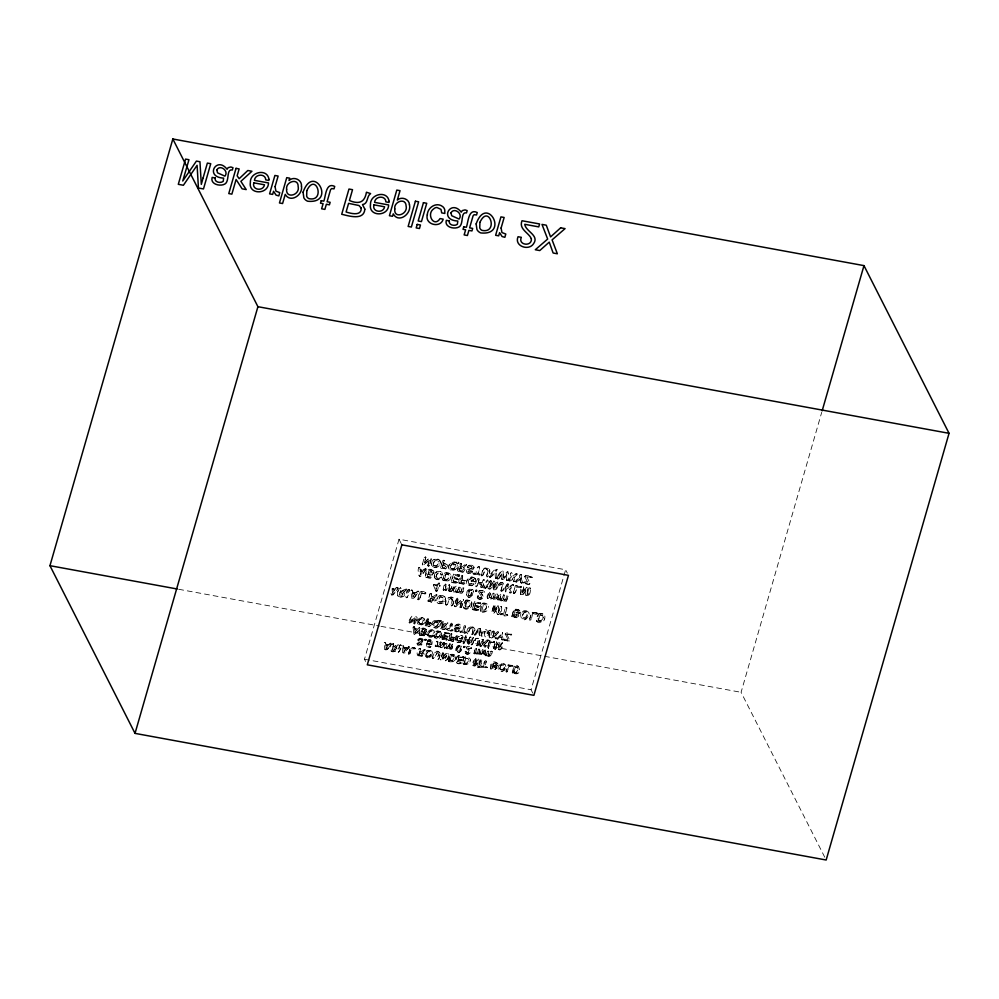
<?xml version="1.0" encoding="UTF-8"?>
<svg xmlns="http://www.w3.org/2000/svg" width="999" height="999" viewBox="0 0 999 999"><rect width="100%" height="100%" fill="white"/><g stroke="black" fill="none" stroke-linecap="round" stroke-linejoin="round"><path stroke-width="0.75" stroke-dasharray="5 3.75" d="M460.277 647.839C460.664 643.993 455.219 648.688 457.704 651.623C461.413 649.425 462.362 645.554 457.592 651.398M471.266 590.122L471.653 590.671C463.161 589.572 472.165 603.671 471.54 590.446M490.521 630.369L489.223 630.656L486.388 635.327C490.696 623.513 477.21 633.329 482.542 636.288C488.074 623.838 483.404 638.636 481.406 635.664C481.755 633.354 485.177 629.245 485.889 629.32M503.184 577.522L503.171 571.603L503.296 577.747C513.074 566.858 504.782 572.165 503.296 577.747M479.657 640.534C479.82 638.461 479.595 647.976 476.923 645.479M501.036 590.946C507.579 591.308 503.321 576.473 498.489 585.027C503.271 585.489 501.985 582.067 498.901 585.726M430.369 640.896L427.697 641.795L430.369 640.896L430.594 643.481L429.32 643.93L427.197 642.769L426.61 646.228L430.032 647.514L430.794 646.415L427.884 645.729L430.906 646.64M455.507 629.994L456.031 628.883L459.852 628.171L460.626 625.799L459.965 628.396L455.507 629.657M472.465 571.678L469.193 572.489L467.882 571.053L472.977 569.605L473.976 567.569L473.089 569.83L468.718 570.641L467.994 571.653M485.027 631.43C482.205 646.728 496.241 624.375 485.327 636.887M501.823 578.196L501.848 579.008L501.748 573.339C493.344 588.111 500.174 570.429 502.397 570.804C495.791 573.501 496.79 586.213 501.748 573.339M420.904 634.178L423.976 633.816L423.626 632.866L421.428 632.355C418.656 635.039 425.337 635.726 423.851 633.066L421.428 632.355M430.869 576.048C425.537 576.398 426.81 578.021 430.869 576.048L430.756 575.287M473.264 665.634L475.074 665.659L477.634 661.413L477.734 666.345L479.707 666.882L481.805 660.364M497.727 581.88C492.22 597.19 494.33 579.595 498.039 582.33C499.975 587.462 491.57 596.241 493.381 583.878C491.258 592.607 483.978 588.623 489.96 581.568C483.916 589.735 492.007 592.32 493.381 583.878M493.494 584.103L493.331 588.511M495.279 667.844L494.817 666.67L492.632 666.171C491.108 670.292 498.838 667.307 492.107 667.994M496.978 608.266L494.155 613.336L492.507 613.436L494.043 613.111L496.978 608.266C494.567 617.394 503.071 615.996 501.523 606.493M498.476 632.23L497.602 631.505L494.967 633.816L497.714 631.73L498.601 632.13L495.716 635.277L496.565 637.624L495.604 635.052L498.588 632.454M498.638 649.575L498.464 644.455C491.296 653.433 497.14 648.813 498.464 644.455M502.272 642.719C498.901 645.991 497.415 653.746 502.272 642.719C504.82 647.364 496.715 655.381 498.576 644.68M517.232 574.462L513.948 577.697L517.12 573.876L516.108 573.426L513.111 576.061L516.92 573.563M513.498 615.784L515.821 616.358L517.12 615.584L516.608 614.285L514.098 613.698L513.498 615.784L516.321 616.096L517.007 614.822M520.367 594.417L522.727 594.642L525.661 589.785C523.251 598.925 531.755 597.514 530.207 588.011M434.265 576.411C434.378 574.213 434.515 578.871 434.378 576.635M485.951 646.578L485.676 646.003C485.876 648.051 483.454 647.277 485.839 646.353M509.902 592.919L511.226 591.957L510.964 593.019L509.902 592.919L507.105 588.299C504.557 593.056 505.556 593.506 507.105 588.299M461.675 640.471C461.588 644.318 454.495 642.182 455.294 639.485C453.908 632.604 464.872 636.238 461.688 635.601M455.432 640.172L456.793 636.113L460.964 635.139M475.487 579.045C468.206 571.678 464.672 585.152 467.632 584.615M457.704 652.697C460.576 654.058 461.863 644.917 461.638 648.151C463.012 652.547 455.956 653.084 456.88 652.247M468.044 597.04C472.689 600.237 475.624 583.341 471.84 596.166C468.369 600.337 465.721 592.832 466.683 594.992M490.609 630.319C492.844 633.903 488.386 644.268 489.398 632.242M489.51 632.454L489.16 637.062M506.58 579.994L506.743 574.25L503.758 579.17L501.96 579.308L503.871 579.395L506.743 574.25M478.521 666.832C480.507 667.232 483.166 660.551 480.894 659.565C476.173 673.289 480.244 659.34 478.983 660.401M494.78 588.111L494.905 581.955L494.892 588.336M498.364 612.499L498.501 607.117L498.476 612.724L500.149 606.543L501.635 606.718M499.8 648.388L499.8 642.782L499.8 643.456M530.332 588.236C525.449 585.227 527.647 603.995 527.197 588.648M506.905 580.581L506.468 579.77C509.09 583.141 508.566 574.363 508.329 573.414M424.15 618.781C425.562 621.103 423.489 616.87 421.203 617.494C418.531 617.082 416.945 620.829 417.195 622.127C416.933 627.384 426.835 624.15 424.75 621.103M431.556 564.035C431.418 561.825 432.217 567.182 431.805 565.047M438.711 621.003L440.859 620.504L439.385 621.803C438.386 638.661 422.802 616.82 440.971 620.729M438.823 621.228C435.814 618.643 431.893 622.502 432.18 624.875M444.955 597.102C448.701 602.822 437.125 606.168 436.938 601.585C436.101 599.088 437.699 595.854 440.384 595.367C441.933 593.918 446.103 598.189 444.518 596.503M444.63 596.715C441.396 593.306 436.263 597.477 436.7 600.586M456.918 563.673L458.928 562.961L456.918 563.673C461.014 571.053 445.079 573.239 449.213 564.56C448.826 560.501 464.91 562.774 456.143 562.762M448.813 567.956C447.814 564.947 452.522 559.827 456.268 562.986M528.384 612.062C515.072 604.77 521.416 630.244 529.083 614.76M459.215 626.585L458.628 627.484L454.77 628.309L454.483 630.844L454.657 628.084L459.328 626.81M472.365 568.019L466.62 569.992L472.19 568.369L471.553 566.508L469.592 566.445L467.919 567.956L470.067 566.533L472.015 566.858M495.242 638.199L496.403 638.923L496.453 637.399M501.835 639.635C504.47 641.283 502.522 636.738 501.91 635.489L502.522 632.554L501.91 635.489M513.861 581.83L513.411 581.056C515.097 581.518 515.721 581.83 513.561 581.393M521.166 582.954C523.364 581.855 522.489 583.866 520.966 582.704M450.262 569.942L455.182 569.755L457.467 565.372M455.794 650.649L456.131 648.276L456.456 652.085M431.331 650.911C418.219 646.528 428.608 667.469 432.492 652.934M432.542 566.321C435.552 569.58 442.12 564.385 439.935 560.789C442.42 565.571 434.827 570.304 431.98 565.509M444.23 642.832C442.794 639.422 439.36 654.557 440.921 642.02M440.846 642.045C435.726 651.922 438.049 640.871 441.108 642.532C438.436 646.728 443.231 648.201 442.982 642.881C445.716 641.508 443.743 648.651 441.208 647.677L439.96 646.778L440.646 647.315M438.274 603.346L443.194 603.159L445.479 598.801M449.026 589.472L449.762 585.464M449.7 648.001L450.074 643.968M450.187 644.193L449.825 643.493L449.325 647.29M459.29 591.158L459.403 591.383C461.925 594.505 461.588 586.9 463.524 587.474C460.889 586.6 461.963 594.393 459.29 591.158L459.702 591.932M466.62 652.959L466.371 652.459C470.167 655.881 467.657 647.939 467.944 650.399M478.983 652.247L479.657 649.775L479.345 653.433M479.133 597.627C484.078 595.829 480.769 599.412 478.921 597.377M488.074 653.908C487.749 652.035 488.723 657.305 489.897 653.97C492.632 647.352 488.686 658.266 488.424 655.094M492.744 631.805L493.743 634.715L491.308 637.986L494.53 636.076L491.72 638.236L491.446 637.2L493.868 634.939L492.657 631.168L493.456 630.669L494.293 631.78L493.756 630.769M493.831 598.326C499.35 586.351 496.403 601.41 493.169 597.365L494.018 593.568M493.281 597.589C495.704 592.894 491.77 591.433 491.483 597.19C490.159 599.388 488.736 594.517 489.897 597.514M503.546 599.263C504.408 602.147 503.234 595.267 503.771 599.787M508.703 580.119C509.94 583.766 516.695 574.487 509.278 580.856C507.492 578.733 515.884 572.464 508.916 580.794M501.011 671.091C503.846 673.338 506.768 663.873 505.681 668.106C505.094 672.152 499.413 671.103 499.063 670.142C495.254 667.082 502.972 660.714 505.019 664.535M444.418 579.333C447.502 582.105 449.612 575.149 449.238 576.735C448.301 582.292 440.696 580.294 445.991 573.851L448.414 574.437L449.263 576.048M449.975 660.214C452.709 662.662 454.52 656.493 454.208 657.979C453.484 662.974 446.553 660.714 451.361 655.419L453.908 656.443L453.471 655.931M470.092 603.396C471.416 608.728 460.776 609.502 466.933 601.423L470.092 603.034M464.435 662.861C467.157 665.309 468.968 659.14 468.656 660.626C467.932 665.621 461.001 663.361 465.809 658.066L467.919 658.578L468.693 660.014M486.7 607.33L484.965 610.039L481.993 610.152L485.626 609.852L486.613 606.418M513.861 671.915C516.583 674.375 518.406 668.194 518.094 669.68C517.357 674.675 510.439 672.414 515.247 667.132L517.357 667.632L518.119 669.08M543.194 617.682L542.732 615.709L539.947 614.797C534.652 621.241 542.257 623.239 543.194 617.682C543.069 619.155 540.746 621.728 538.374 620.279M468.344 595.267L469.655 590.734L471.378 590.347M418.918 622.664C416.833 617.906 424.712 619.293 422.352 619.105M426.448 654.532L426.623 655.219M433.928 565.446C431.268 563.386 436.638 558.079 437.437 560.564M436.713 560.139L434.515 561.151L433.329 563.861M433.728 624.712L433.903 625.411M438.698 601.398C450.561 605.294 438.424 588.886 438.648 601.161M450.449 566.995L450.561 567.22M499.9 668.656C501.361 657.055 509.115 673.488 499.937 668.818M503.671 665.172L501.148 665.297L499.725 667.956M522.327 615.971C528.683 602.784 528.434 625.037 522.29 616.283M511.825 577.31C508.241 573.763 512.487 569.63 513.224 576.286M511.713 572.577L510.439 573.501M457.155 640.421C455.556 637.612 459.64 634.165 461.825 637.15L461.501 638.299L459.328 638.686M457.005 640.009L457.867 636.987L460.901 636.388M468.294 582.117L468.481 582.879M385.339 649.775L384.977 649.188L385.339 649.775C388.973 651.123 393.481 639.397 388.786 644.542C393.306 639.897 388.748 650.549 385.227 649.55M390.996 593.369L391.471 594.929L393.131 594.892L398.139 588.299L397.515 587.4L395.542 589.21L392.008 588.361L395.542 589.21M409.066 646.79L404.657 652.809L403.209 652.846M409.153 647.265L408.766 646.353L409.153 647.265L404.77 653.034L402.959 652.484L403.321 653.071M418.381 591.283L415.984 592.744L417.594 590.946L418.593 591.508L414.061 598.264L412.025 598.701L413.948 598.039L418.481 591.283M420.017 628.483C420.504 628.246 414.023 637.899 413.711 633.204M425.999 568.931L421.578 575.911L419.543 576.348L419.018 575.137L419.43 576.123L421.091 576.073L426.111 569.205M465.809 651.236L465.209 653.046M477.21 597.04L477.435 597.702L477.385 595.941L478.396 595.766M477.322 597.265L478.234 595.891L478.871 597.277M427.285 641.171C429.32 635.227 437.437 646.852 428.047 644.105L427.997 645.953M438.186 623.788L437.062 626.336L434.802 626.361M451.798 569.105L454.657 568.094L455.594 565.347L454.245 568.818L451.273 568.668M480.082 628.533L478.184 628.746L474.55 634.877M474.463 634.64L479.495 628.109M489.647 577.01C492.857 578.521 504.67 558.441 490.284 577.572C488.086 575.162 493.094 571.553 494.805 569.555L496.353 570.404M489.647 576.96L494.043 570.479L495.966 569.767M487.974 640.659C475.199 654.22 497.402 631.805 483.703 643.094L482.692 641.533L483.166 639.672M513.773 585.664C512.462 581.306 503.583 593.98 512.524 584.89C517.307 584.952 502.497 594.767 513.773 585.664L513.361 584.74M418.106 640.247L420.654 639.085C423.514 640.134 419.105 641.171 418.893 642.432M497.252 638.861L500.412 635.214L501.223 632.604L502.722 633.079M515.596 581.555L515.809 582.042C523.888 573.089 514.885 579.42 516.308 582.342C526.66 573.788 517.445 581.98 516.021 582.242M426.81 646.728L430.269 647.315L430.881 646.615M468.169 584.877L471.603 585.789L473.901 584.527L473.626 583.229L469.617 584.078L474.063 583.94M425.087 630.257L424.975 630.032C425.149 632.492 422.465 632.404 425.162 630.406M432.18 572.702L428.184 572.989L431.481 573.513L432.23 572.165L430.694 570.978L431.418 571.191M459.215 638.461L461.501 638.299M471.441 581.768C470.829 579.757 475.686 580.931 471.191 580.606C470.854 583.379 477.122 582.729 475.512 579.195M492.919 665.147L495.279 665.709L496.441 664.922L495.754 663.561L493.518 663.086L492.919 665.147L495.716 665.396L496.366 664.223M518.444 612.25L517.682 610.726L515.122 610.177L514.547 612.749L517.12 613.149L518.444 612.25L514.435 612.524M415.347 648.239C417.794 649.837 402.884 647.839 415.459 648.463M418.119 599.687L419.405 599.4L421.278 593.106L425.112 593.756L425.811 592.931M421.278 593.106L425.224 593.98L425.924 593.156L420.142 591.733L418.019 599.675M437.787 659.44C440.084 659.565 441.783 645.042 438.911 659.203C434.365 661.326 442.02 647.027 437.412 658.716M451.286 605.769L452.572 605.481L454.145 599.562L452.697 605.706L451.073 605.531L452.372 599.825L451.061 604.745M471.753 627.884C469.68 627.335 467.37 635.751 468.456 633.254C469.105 624.725 475.399 627.609 472.14 634.59C481.293 626.385 465.122 623.376 467.245 632.842M486.65 575.661C489.735 566.346 487.25 571.428 486.775 576.673C489.572 577.185 489.098 572.39 489.735 570.479C490.796 570.504 487.549 578.771 487 576.91M490.671 642.107L494.018 642.669L494.617 641.957L489.672 640.896L487.699 646.965L489.56 640.671L494.53 641.745L493.906 642.444L490.546 641.882C485.651 655.007 489.96 645.754 490.546 641.882M512.924 666.121L507.992 664.822L506.331 672.002L507.455 671.753L508.991 666.021L513.036 666.345L509.103 666.246M513.036 666.345L512.774 665.721M521.116 586.95L515.596 585.689L513.336 592.619L515.472 585.464L521.253 586.9L520.554 587.712L516.733 587.062L521.228 587.175M532.804 613.536L531.031 620.054L529.757 620.342L531.655 612.162L536.987 612.936L536.625 614.185L532.804 613.536L536.363 614.397L537.212 613.124M428.571 634.09L428.696 634.315M436.563 577.784C434.652 578.471 438.136 568.119 440.984 574.437C444.255 577.122 440.721 569.892 442.07 572.639M436.063 576.685L437.55 573.101L440.397 573.051M446.653 629.283C446.153 629.695 452.085 627.372 446.653 629.283C447.552 630.381 452.897 632.355 452.947 629.919C446.603 630.631 456.231 616.77 450.811 629.37M460.052 631.68C463.698 631.418 460.914 630.057 460.027 631.942C461.9 634.977 469.942 632.667 463.973 631.58L465.509 626.061M476.098 573.414C465.946 572.477 486.913 577.472 477.684 573.501C482.492 564.522 476.148 564.16 476.098 573.414L473.851 573.051L473.164 573.876M487.175 667.544C461.376 666.445 496.99 669.118 484.815 666.545L486.288 661.413L484.927 666.77L486.763 666.945M500.986 614.947L500.549 614.285L507.692 615.796L507.517 614.81L505.169 614.135L506.93 607.817L505.294 614.36M426.223 639.522C423.214 637.699 426.311 642.919 426.111 639.298M440.097 585.726C439.897 583.678 438.449 587.824 440.222 585.951M464.935 646.653C464.06 650.062 462.674 644.155 465.047 646.877L464.635 646.203M464.947 646.615L463.648 646.615L463.773 647.664M475.374 590.471C479.208 592.619 473.976 588.985 476.785 589.909M433.441 635.689C434.016 637.911 426.361 636.7 427.859 636.126M434.415 577.185C434.677 579.682 440.072 581.168 441.558 577.946L441.383 577.185M449.238 633.666L445.017 633.703L449.363 633.89L448.701 632.979L443.656 632.554L442.02 638.998L446.665 640.234L447.552 639.585M459.565 575.162L459.003 576.186L454.67 575.436L458.753 576.398L459.74 575.886L459.353 574.974L453.521 574.113L451.361 581.718M463.411 657.23C445.317 656.505 475.761 659.128 458.703 655.569C453.171 657.23 456.231 667.07 461.476 662.699M480.694 603.458L475.724 603.234L480.694 603.458L474.575 601.91L472.365 608.691L474.463 601.685L480.706 603.184L480.294 602.547M480.769 666.683L481.368 665.958L483.441 666.495L481.206 666.258L481.168 667.282M500.574 613.998C503.071 614.035 503.958 612.999 500.574 613.998C501.461 617.519 512.137 615.409 505.169 614.135M420.467 643.481C420.854 641.92 418.431 646.89 420.354 643.256M454.82 626.023C455.731 626.148 461.575 624.974 457.005 625.624C451.723 628.471 459.115 620.491 460.739 626.023M454.945 626.248L456.568 624.525L460.339 625.262M454.158 637.549L453.608 638.211L450.849 637.737C447.714 641.795 458.903 640.084 450.337 639.547M450.849 637.737L454.245 637.999L451.161 636.663C453.471 629.345 447.003 636.838 448.913 640.434M454.37 630.619C457.33 634.552 461.988 627.859 456.555 630.719L455.581 630.082M460.876 582.38C470.679 582.991 457.867 584.902 461.476 580.319L465.222 580.357L461.825 579.083L462.662 575.973M461.476 580.319L464.735 581.068L465.359 580.319M467.257 566.87L467.432 567.644L467.257 566.87C468.806 563.424 474.612 565.521 474.1 567.794M468.094 571.79C470.467 571.678 474.887 571.091 470.354 573.726C462.962 571.316 470.891 575.536 472.44 571.74M503.833 639.547L504.183 640.347L504.358 639.123L507.917 639.747L503.921 639.997L508.653 641.208L509.565 640.409M523.326 583.091C523.563 579.807 535.277 584.015 523.239 582.604M441.983 638.96L446.553 640.009L447.427 639.36M451.336 581.718C450.636 583.753 465.209 583.304 453.084 580.956L453.658 578.97L458.241 579.37L453.658 578.97M448.951 640.359L453.271 641.208L453.833 640.534M448.801 640.209L453.059 641.408L453.946 640.759M459.128 583.141L464.348 584.502L464.572 583.104M464.985 583.728L464.847 583.778M461.575 663.149C462.237 662.462 458.753 665.172 456.293 662.674C455.519 658.453 458.091 652.959 463.161 656.63M472.44 609.452L477.972 610.726L478.509 609.74M433.554 585.476L434.365 584.303L437.737 584.852L434.253 584.078L433.541 585.514M442.245 639.335L443.606 633.166M444.905 633.478L444.318 635.476L447.989 636.513L444.13 636.788L447.527 637.374L447.877 636.288M448.838 640.247L450.624 633.915L451.735 633.666M458.241 579.37L457.542 578.384L454.008 577.734L454.67 575.436M459.153 583.141C457.117 578.209 464.647 571.253 461.938 579.308L464.947 579.707M457.567 661.638C466.57 662.312 454.895 663.885 458.066 659.902L461.975 660.052L458.366 658.816L458.953 656.818M458.066 659.902L461.575 660.714L461.75 659.477M472.252 608.466L472.39 609.502M478.321 609.552L474.026 608.516L474.6 606.543L478.484 607.205L479.095 606.455M474.6 606.543L478.596 607.429L479.021 606.231M417.969 640.084L419.28 638.299L422.053 638.736M468.007 648.289C476.723 650.137 466.97 644.73 466.308 647.777C467.47 643.768 476.198 650.436 467.894 648.076L468.943 649.762L468.056 648.426M478.808 591.932C478.846 589.41 484.115 590.971 484.615 592.107C482.892 593.893 476.423 590.809 484.028 592.844C487.112 589.735 476.298 590.471 478.696 591.708M511.588 634.702L506.868 634.377L510.864 635.314L511.476 634.328L505.357 633.653L508.029 639.959M532.217 577.285L526.823 576.923L532.217 577.285L525.661 575.486L524.962 576.985M426.211 639.56L425.524 640.459L424.65 639.884L425.05 640.571M426.998 642.931L426.61 645.854M475.786 591.545C474.288 590.709 477.485 591.795 477.247 590.646M505.069 633.965L505.494 634.939C503.746 631.605 510.851 633.054 511.725 634.69M524.825 576.685L525.549 575.262L532.042 576.56M506.605 580.194L507.692 580.344L508.279 579.333M388.898 644.755L385.914 644.218C383.666 638.161 384.116 647.951 385.09 649.412M403.072 652.709C402.11 651.723 401.76 641.321 403.896 647.514L406.88 648.051L408.504 646.253L406.88 648.051M403.896 647.514L403.546 645.541L402.197 646.091M410.751 590.746L411.813 589.81L412.575 591.233L411.925 590.034L410.864 590.971M413.049 627.31C412.525 627.647 415.409 624.937 414.76 628.733L417.744 629.283L419.368 627.472L417.744 629.283M476.96 645.404C479.133 639.635 478.571 638.836 474.887 640.759C474.213 637.075 480.294 637.911 479.77 640.034M474.8 640.509L476.048 638.611L478.521 638.398M502.872 582.854L500.024 583.066L498.489 585.027M393.668 643.955C388.836 642.432 389.073 655.581 396.203 650.611C399.5 647.389 392.257 655.169 390.459 649.999L390.646 650.524M400.649 587.824C397.827 588.423 394.717 598.763 401.923 596.59C404.42 597.09 405.694 591.77 404.008 596.153C392.607 601.91 399.15 583.716 401.074 588.623M418.044 655.756L422.29 655.931L423.763 654.02L422.028 656.268L417.295 655.194M428.396 601.623L427.909 600.824L431.618 602.285L434.59 601.76L435.389 599.787L433.666 597.802L436.513 595.616L436.625 594.455L432.105 597.19L430.719 597.052L431.468 594.455L431.431 597.39L436.738 594.68M443.106 621.665L442.47 624.625C448.401 621.815 448.713 622.377 442.582 624.85C445.217 618.094 438.261 623.401 440.01 627.921C440.272 629.233 445.641 630.544 446.478 627.772L446.266 626.211L446.453 626.823M458.116 571.478L463.012 571.977L465.109 569.63L463.124 572.202L457.729 571.016M473.114 665.684L474.7 658.853L476.011 659.028M475.836 658.841C469.305 662.312 475 671.753 477.634 661.413M495.179 605.831C489.46 627.16 498.838 588.973 491.658 612.799C491.483 613.873 493.406 603.421 494.78 605.069M493.718 648.239C494.28 650.087 493.606 641.82 496.291 641.57C497.202 642.295 496.865 643.094 496.553 641.67M493.831 648.463L495.629 642.12L496.84 642.082M525.661 589.785C520.367 604.32 518.231 585.439 523.588 586.825M520.342 594.33L523.164 586.475M466.371 571.478L466.62 569.992M409.19 622.602C427.172 611.975 398.951 633.241 412.075 616.008C409.016 629.42 413.711 613.061 417.058 617.419C417.545 620.367 414.61 625.386 413.923 623.563M409.228 622.602L411.7 615.684M422.327 564.335L422.415 563.698L422.689 565.022M443.706 653.758L442.52 657.904L443.768 653.396L442.357 652.946L440.746 659.727M457.842 598.301C457.505 596.603 452.547 604.507 455.457 606.793C468.106 596.303 460.127 604.058 455.182 606.705M392.058 649.662C395.567 651.523 396.516 647.102 392.619 647.727C390.297 652.672 397.14 649.088 395.492 649.138M402.772 593.618L402.385 595.342L399.163 594.842L401.948 595.217L402.872 593.656M422.177 653.758L419.38 652.622L418.818 654.57L421.253 654.894L422.127 653.808M418.818 654.57C420.916 657.205 422.752 652.871 422.24 654.033M433.566 599.487L430.382 598.226L429.745 600.449L432.53 600.824L433.529 599.575M429.745 600.449L432.642 601.048L433.454 599.263M444.992 627.409L444.393 626.148L442.17 625.649C440.809 629.994 448.701 626.86 441.62 627.597M459.465 570.292C461.838 572.677 463.698 568.319 463.374 569.655C463.086 572.215 457.217 570.779 460.114 568.069L463.374 569.655M433.828 572.677C435.227 570.629 429.67 577.41 433.941 572.902M426.673 631.056L424.837 632.742L426.785 631.281M497.977 665.084L496.028 666.545L497.714 665.659L497.952 664.285M520.092 612.212C520.541 612.549 516.283 615.559 520.204 612.437M430.956 623.026C425.212 622.677 429.582 611.076 425.149 625.411C426.748 627.559 432.505 626.723 431.056 623.164M425.774 577.21C424.313 576.261 431.643 580.282 432.467 576.573L431.605 574.35M419.617 635.027L424.088 635.576L425.562 633.99L424.2 635.801L419.73 635.252M427.684 621.84L428.134 618.93M440.634 567.769L442.569 560.439L444.168 560.614M443.419 563.461C449.175 564.373 440.522 564.51 444.143 560.726M443.544 563.686L444.056 560.389M497.964 663.96C494.218 659.253 489.135 662.824 490.684 668.855L495.279 669.392L496.765 667.794L494.63 669.73L490.571 668.631M511.763 616.52L516.258 617.507L517.782 617.045L518.693 615.309L518.731 616.108L516.371 617.732L511.875 616.733L513.936 608.915L518.518 609.565L520.292 611.775M431.318 559.103L429.495 565.446L431.206 558.041C426.835 556.942 422.065 569.692 425.861 557.342M424.55 562.712L425.774 557.017M458.179 599.487C452.247 620.516 462.212 581.48 454.682 605.207M470.804 637.162L469.692 637.412L468.856 640.159L465.634 639.572C468.144 626.048 459.49 652.859 465.184 640.509C470.966 638.211 466.371 647.489 468.406 641.096M482.03 583.054C483.516 577.996 484.503 578.433 482.03 583.054L478.346 582.38C480.731 570.591 473.214 586.875 475.599 585.714M467.757 643.506L469.268 643.993L470.966 637.437M480.881 587.25C482.08 589.922 485.839 580.444 484.153 579.395M522.564 582.342L521.041 577.971C524.113 573.688 518.518 573.039 519.443 577.884M521.041 577.971L521.528 574.375M409.503 589.847C406.418 587.562 404.657 597.614 406.556 597.839C410.789 593.369 410.002 582.604 407.58 596.778M401.123 645.329L400.212 644.792L399.538 645.516L398.251 652.197L399.538 651.585L401.011 645.104M398.251 652.197C398.114 652.522 402.01 648.676 401.086 645.404M417.207 654.894L417.32 655.119M431.58 594.68L431.231 593.431L429.945 593.731L428.022 601.048L432.492 602.185L435.289 600.624M442.557 579.77L445.005 572.452L449.775 573.513L450.949 575.337L450.786 577.834L451.036 575.886M448.976 573.114L444.88 572.802L442.669 579.994L447.902 581.131L449.912 579.695L450.674 577.609M441.633 634.19L441.196 636.488L439.548 638.261L434.39 637.562L436.238 630.968L439.922 631.43L441.658 633.403L441.258 632.542M440.621 631.78C430.656 627.297 434.115 646.016 441.521 635.601M443.294 590.109C443.319 582.155 447.689 582.742 445.367 588.96C448.264 591.995 447.003 583.503 449.787 585.352M445.429 587.237C447.34 577.072 440.422 594.655 444.667 589.422C446.84 592.557 450.886 590.272 445.092 590.134M436.8 646.203C443.106 647.976 435.052 645.891 435.277 646.153M443.219 621.89L441.908 621.94L440.01 627.921M444.368 647.814C442.594 644.717 447.365 642.494 446.328 642.794M453.496 591.495C453.234 584.403 458.216 585.252 455.931 589.36M456.181 586.138C456.705 585.314 451.261 590.809 454.458 592.345C456.143 590.896 454.158 592.07 453.871 592.232M457.754 570.891L459.927 563.299L461.288 563.736L460.564 567.12L462.287 567.145L466.458 564.522M448.788 661.338C452.385 642.894 443.106 671.116 455.244 659.827C458.104 656.268 452.135 652.247 450.025 655.244M471.89 602.897C471.89 601.685 472.102 608.841 468.843 608.703C457.105 612.899 469.73 590.459 463.623 607.567M462.862 662.849C463.623 667.682 473.526 661.725 469.642 658.304C466.62 655.544 462.038 656.418 462.862 662.849C463.299 658.116 464.86 655.494 469.118 657.779M471.291 644.817C471.815 646.041 474.263 641.545 474.238 638.236C471.89 635.264 470.991 643.144 471.103 644.617M466.408 654.033L465.559 653.508L467.832 654.482L470.017 653.221L468.818 649.537M471.178 644.592C474.213 645.404 473.489 636.038 474.238 638.236M473.963 653.284C476.985 656.743 471.441 647.614 476.535 648.751M480.494 611.176C485.364 592.032 474.063 616.158 485.352 611.725C488.686 611.088 488.461 605.419 488.386 606.256M474.013 653.246L475.299 648.801L476.61 649.038L476.036 651.186L476.486 648.813M477.947 598.488C479.832 600.861 484.215 596.927 483.191 596.803C483.179 600.337 477.522 599.612 477.322 597.477M484.465 587.125C486.063 591.982 489.885 580.444 487.425 579.932C481.093 596.94 483.803 582.205 487.749 580.057M484.815 588.374C485.352 589.298 488.349 583.266 488.174 580.856M490.447 593.119C488.174 600.849 492.557 589.085 488.661 593.019C484.453 599.787 489.76 597.439 489.348 598.239M482.804 641.758L483.091 639.372M485.327 649.999C482.455 649.512 484.965 657.991 483.154 655.169M497.752 599.6C498.101 601.972 497.952 591.895 500.749 594.692M497.864 599.825C498.039 593.219 502.385 592.482 500.012 598.975L500.274 599.425C502.959 600.499 502.872 592.944 504.233 595.142M508.091 583.978L507.742 586.663L508.179 584.315L507.542 583.616L506.493 584.228L504.92 592.057M512.237 672.315C516.283 653.533 526.173 678.945 512.437 672.839M518.543 666.832L514.285 666.233L512.674 673.039M544.78 616.058C544.817 615.234 545.579 620.529 542.482 621.828C529.92 627.459 542.657 603.209 536.625 620.941M408.579 653.92L410.414 646.94L415.484 648.226M408.504 653.621L410.527 647.165L414.772 647.527M425.824 592.919C415.584 584.74 417.195 612.212 421.403 593.331M439.46 652.322C431.393 648.463 429.42 667.594 436.938 652.909C429.183 669.567 433.479 643.706 440.184 653.446M437.387 645.791L437.762 641.72M437.05 645.179C439.56 641.233 435.477 638.523 435.327 645.816M445.629 604.208L446.041 605.007C442.532 598.189 453.858 594.193 454.258 599.787M453.346 597.877C449.825 595.267 444.667 599.924 445.829 604.77M448.926 588.711C451.061 577.347 446.553 591.982 445.629 589.41M441.208 647.677L442.894 646.927L444.193 642.894M453.471 586.775C450.537 595.179 455.831 582.405 451.848 586.475C449.038 593.743 452.984 582.804 453.134 585.576M454.083 637.35L451.273 636.887L451.81 633.641M460.077 587.787L459.428 590.834M449.837 649.213L451.985 648.588L453.209 644.268L451.748 649.113L445.891 647.864L447.664 648.813L448.788 648.026M463.748 588.461L463.723 587.699L463.012 591.608L463.861 588.673M481.418 575.686L482.405 570.804L481.331 575.349M480.906 587.137L481.53 584.153L477.859 583.491C475.761 587.537 476.748 587.887 477.859 583.491M479.77 649.999C477.934 645.916 478.608 654.807 475.999 652.659M479.483 654.645C486.625 653.334 481.081 644.792 480.357 653.596C485.302 641.37 482.167 659.577 478.996 654.195M485.639 651.073L484.965 653.596L485.502 650.199M487.587 646.74L487.712 647.652M488.361 653.408L488.798 651.073M485.089 654.333C486.763 657.592 487.125 647.552 488.748 651.435M492.544 598.201C490.796 599.625 489.235 598.863 492.544 598.201C493.768 601.698 499.125 598.089 497.677 594.243M487.512 655.119C483.116 655.544 494.068 658.603 492.007 651.66M501.86 599.088L499.9 598.751L500.724 594.792M503.696 601.161L506.593 600.749L508.066 596.141L506.293 601.311L504.12 601.423L502.934 600.099C499.612 600.761 501.186 601.523 502.934 600.099M513.224 592.395C514.497 596.84 517.032 588.249 516.733 587.062M393.681 644.655L392.919 646.703C395.941 646.428 401.461 641.033 395.604 647.577C401.061 642.981 396.066 645.941 393.032 646.915L393.631 644.03M433.928 571.615C430.282 567.02 423.976 569.03 425.611 577.197M419.493 635.039C417.495 627.397 424.887 626.011 426.86 630.706M426.411 629.445L421.403 628.396L419.293 634.515M424.95 649.55C422.689 650.112 418.206 654.845 420.304 648.638M419.78 651.823C422.165 645.104 415.696 650.411 417.382 654.72M452.297 624.238C451.011 620.292 449.175 627.847 449.225 628.87M460.564 567.12C463.249 559.278 456.243 566.633 457.704 570.204M460.214 632.092L466.071 632.829L464.085 631.805L465.434 625.761M479.545 573.838L477.797 573.726C479.083 572.002 480.769 564.897 477.672 567.332M474.513 664.323C484.765 646.503 469.692 675.861 475.961 659.09M474.625 664.547L475.899 658.803M489.797 587.2C501.598 566.695 484.278 600.324 491.471 581.218M489.922 587.424L491.396 580.906M486.413 661.638C486.026 658.079 482.567 664.085 483.329 666.271M490.609 668.556L492.594 662.2L497.602 663.261M497.302 614.223C499.35 615.884 501.386 610.701 501.598 606.805M498.651 649.487L500.674 649.512L502.634 643.406M511.775 616.395L514.048 609.14L519.792 610.377M523.688 587.549L522.202 593.344L523.801 587.774M525.874 595.529L528.184 595.566L530.294 588.336M418.968 642.357L421.441 641.283L421.416 639.572L421.728 640.434M429.67 623.813L427.26 622.689C424.35 625.274 430.045 626.573 429.62 623.888M442.357 567.157C444.817 569.505 446.053 564.547 445.866 566.283C445.616 569.043 439.985 567.482 443.069 564.685L445.866 566.283M472.964 628.783C472.739 627.185 472.802 633.378 471.94 634.39M477.035 645.704C478.521 641.033 478.596 638.124 474.775 640.534M474.625 634.852C484.04 621.54 476.423 639.785 480.831 634.865M479.058 629.745C478.221 640.134 483.266 635.839 480.207 628.671M480.032 646.041C482.405 648.089 484.702 636.912 480.944 646.59C478.421 645.928 480.669 638.336 483.004 639.397M480.069 645.966L482.617 639.06M495.467 578.184L496.828 578.371L496.928 576.96L497.077 577.772M501.073 590.834L502.435 584.989L501.023 590.159M507.979 583.965L506.605 584.452L504.52 591.258M413.973 623.501L415.122 618.718M429.37 565.234C425.062 570.579 432.217 550.824 427.859 565.584M442.52 657.904C447.352 651.336 450.986 653.021 446.478 660.876C442.557 661.113 449.525 649.125 445.479 660.689M460.202 607.417L461.463 601.648M460.127 607.092L461.575 601.873M463.249 636.987L462.3 639.422L459.478 638.811L462.387 639.085L462.712 636.113M475.624 579.42L475.374 578.821L475.437 579.707M414.21 623.975L415.284 623.164L416.795 616.883M445.529 660.664C451.511 657.404 447.502 648.014 442.407 657.679M460.277 607.417L461.476 607.142L463.548 599.912M460.089 607.192L461.588 607.367L463.474 599.55M418.544 645.466C425.124 642.257 420.816 647.24 417.619 644.78M429.37 644.942L431.456 644.08L432.38 641.758M434.153 632.654L433.191 633.291M529.97 583.453L529.158 584.502L523.513 583.266L529.045 584.278L529.857 583.229M423.089 640.222L422.852 639.572C422.964 642.732 420.616 643.456 422.977 639.997M448.351 660.601L448.551 661.126C452.197 663.573 456.418 659.677 455.706 656.743M463.598 607.692C467.307 610.364 472.877 607.392 471.778 602.672M463.236 663.985L467.932 664.023L470.242 659.877M512.562 672.814L517.37 673.076L519.667 669.455M420.354 623.963L422.427 622.926L423.201 620.167L422.914 622.564L421.553 623.875L419.58 623.651L418.856 622.19M434.265 565.746L433.816 565.222C436.675 569.218 439.473 560.951 438.449 562.574M426.873 655.719C434.34 658.791 429.358 645.766 426.585 654.22M439.398 602.285L442.669 601.498L443.456 597.926M523.151 617.632C523.014 618.406 528.746 616.533 527.422 613.91M425.237 625.711L429.508 626.211L431.281 623.801M441.021 568.344L445.629 568.706L447.639 565.921L445.741 568.931L440.634 567.882M475.024 578.458C472.852 576.061 466.521 577.797 466.57 581.455M434.39 575.774C434.066 572.302 438.549 569.567 441.296 571.965M434.203 631.693C434.528 628.146 424.15 630.182 427.572 635.839M422.839 617.794L419.18 618.331L417.22 621.378M431.705 563.411C431.118 558.541 438.636 557.392 439.935 560.789M526.91 610.976L522.702 611.563L520.479 615.072M433.578 627.31L437.862 627.122L439.847 624.063M425.774 656.705L429.707 657.354L432.567 653.895M446.128 646.266C445.716 646.927 448.464 649.612 449.1 643.718C449.288 641.957 448.426 648.501 446.366 647.227M475.886 652.497L475.924 650.961M489.622 596.415L489.685 595.342M421.703 618.718L419.792 619.617L418.768 621.44M442.969 597.215L440.059 597.327L438.499 599.8M433.866 624.412C432.505 621.278 439.81 620.779 436.076 622.614M450.599 566.62L451.91 563.723L454.77 563.836L453.209 564.398L453.459 565.059L455.444 564.547L453.059 564.66L454.77 563.836M468.444 581.755C467.382 577.971 475.012 577.047 473.613 580.918M468.856 596.078L470.367 595.429L471.79 591.758M526.211 612.225L523.813 612.674L522.252 615.147M439.535 632.817L437.312 632.08C433.466 644.305 442.969 632.991 439.747 632.879M466.833 594.018C465.684 588.611 473.788 587.449 473.364 591.445M428.733 633.791L429.395 631.643L430.844 630.844L432.417 631.38L433.042 633.129L434.153 633.116M459.802 646.39L458.404 646.952L457.192 649.837M472.015 634.365L473.151 634.115L474.575 629.807M501.361 591.408L500.961 590.609L502.547 590.896L504.283 585.526M365.609 661.463L364.473 659.228L399.026 539.235L565.621 569.755L567.32 573.114M399.275 595.067L399.812 592.619L402.447 593.418M400.262 591.67L405.756 588.911L401.635 591.808L400.262 591.67L400.886 588.861M409.165 589.385L408.004 589.909L405.881 596.465M392.17 649.887L392.619 647.727M422.527 563.911L424.375 557.08L425.899 557.242M400.924 645.117L399.812 645.379L397.939 651.086M433.079 570.417L427.797 569.605L425.474 576.161M427.36 576.473L427.847 574.163L430.719 575.199M428.296 573.214L428.858 570.641L430.806 571.203M415.234 618.943L413.911 622.914M408.653 653.908L409.765 653.658L411.413 648.139M408.454 653.696L409.89 653.883L411.526 648.363M431.231 593.431L430.057 593.955L427.984 600.362M429.857 600.661L430.382 598.226M422.315 629.27L421.84 631.555L422.315 629.27L424.675 629.969M421.016 634.402L421.541 632.579M443.956 560.364L442.682 560.664L440.596 567.07M428.047 618.943L426.935 619.193L425.099 624.775M442.47 567.382L443.069 564.685M436.463 589.285L437.275 585.864L434.802 585.414L436.351 589.06M437.737 584.852L438.873 582.904L439.173 585.114M426.76 625.074L427.26 622.689M418.931 654.795L419.38 652.622M436.026 591.146L437.412 591.021L438.698 586.126M444.53 579.557L445.991 573.851M459.465 575.199L453.633 574.338L451.311 580.894M436.039 637.1L437.312 632.08M457.654 582.654L453.196 581.181L453.771 579.195M457.542 578.384L454.12 577.959L454.782 575.661M445.929 604.782C449.25 606.218 447.602 594.617 452.36 599.35L452.06 598.851M441.733 627.822L442.17 625.649M436.613 646.128L435.227 646.191M459.59 570.516L460.114 568.069M462.025 575.274L459.103 582.33M443.519 638.299C453.134 638.811 440.921 640.809 444.018 636.563M443.631 638.523L444.13 636.788M447.814 636.363L444.443 635.701L445.017 633.703M455.906 591.083C458.616 592.994 458.516 585.039 459.852 586.813M460.264 587.587L459.016 587.05L457.779 589.885M460.989 582.604L461.588 580.544M443.131 652.597L440.634 658.728M449.338 629.095L451.698 623.014M446.403 645.754C448.588 641.296 443.781 643.418 444.305 647.252M446.328 648.413L445.616 647.452L444.48 648.039M444.318 647.851L445.729 647.664M450.449 639.772L450.961 637.961M449.8 647.939C452.11 648.663 451.286 641.808 453.396 644.78M449.912 648.164C450.661 649.762 451.523 644.218 453.022 644.08M450.087 660.439L451.361 655.419M465.472 607.117L466.933 601.423M473.501 580.694L473.888 579.383M462.599 631.53L464.123 625.811L465.359 625.774M461.388 638.074L461.825 637.15M478.346 582.38L479.133 579.67M457.679 661.862L458.179 660.127M462.112 660.052L458.491 659.04L459.065 657.042M465.709 635.963L463.111 642.257M481.518 575.699C484.515 575.324 484.465 566.021 487.387 569.555M481.306 575.461C484.49 578.059 484.04 564.822 488.074 570.966M478.933 606.281L475.062 605.531L475.611 603.009M474.138 608.741L474.712 606.768M475.062 605.531L475.724 603.234M465.634 639.572L466.321 637.2M465.184 640.509L464.61 642.532M481.53 584.153L480.869 586.475M481.206 587.712L482.38 587.212L484.515 580.644M468.856 640.159L469.58 637.187L471.004 637.362M468.419 644.355L471.029 638.061M464.547 663.086L465.809 658.066M473.563 637.399L470.966 643.706M481.993 610.152L483.454 604.445L486.613 606.056M489.747 592.22L487.425 597.315M487.749 598.438L487.362 597.702L488.024 598.538L489.048 597.764M489.772 597.29C492.769 598.888 491.296 590.971 494.055 593.468M477.11 645.679L478.234 645.429L479.57 641.583M493.706 589.835L495.904 589.647L498.064 583.054M493.306 599.263L496.203 598.838L497.727 594.88M478.971 665.346L480.531 660.127L481.443 659.665M485.439 650.224L484.378 650.461L483.029 654.345M499.313 599.437C497.777 601.585 499.75 598.438 500.549 600.761M503.796 594.792L502.047 597.989M498.476 612.724L500.262 606.768L501.436 606.493M483.441 666.495L485.089 661.001L486.088 660.514M503.883 598.114L504.32 595.142M503.846 599.812C506.718 601.66 506.281 593.868 507.779 595.591M488.199 656.081L490.709 655.681L492.057 652.247M503.596 614.048L505.357 607.542L506.63 607.242M495.454 647.602L498.426 642.569L499.75 642.582L498.314 642.345L495.454 647.602L496.74 642.494M497.152 638.398L500.524 635.439L502.335 632.342M492.22 668.219L492.632 666.171M493.031 665.371L493.518 663.086M513.573 593.643C513.236 593.906 517.832 590.659 516.62 586.838M513.611 616.008L514.098 613.698M514.547 612.749L515.122 610.177M527.172 594.255L528.946 588.286L530.119 588.024M512.35 665.396L508.104 665.047L506.018 670.891M506.331 672.002L505.956 671.278L507.342 671.528L508.991 666.021M513.973 672.14L515.247 667.132M537.1 613.161L531.768 612.387L529.408 619.093M538.486 620.504L539.947 614.797M532.767 693.106L531.068 689.747L563.461 577.26M563.898 575.761L565.621 569.755M824.762 857.242L741.083 692.307L821.715 412.337M449.013 589.56L450.487 590.222L451.011 588.786M504.495 600.324L505.769 599.013M482.517 571.028L484.64 568.031L489.048 569.018M473.376 627.16L470.167 627.022L468.106 629.22M454.258 563.399L452.035 563.936L450.624 565.734M437.525 621.977L435.514 621.84L433.878 623.613M452.485 600.037L450.437 598.526L448.539 600.099M474.001 579.607L470.866 578.633L468.469 580.894M448.289 590.097C448.901 592.307 452.772 591.995 452.522 589.485M458.666 591.995C456.418 593.356 454.845 592.469 458.666 591.995C459.29 594.218 463.161 593.906 462.899 591.383M430.382 651.748L428.246 651.648L426.598 653.421M472.427 589.435L469.567 589.235L467.057 592.282M456.243 648.501L457.554 645.816L460.427 645.679M438.773 559.465L434.54 559.29L431.78 562.287M430.544 650.349L427.522 650.561L425.087 653.146M505.144 664.76L501.523 663.773L498.376 666.57M431.418 630.881L428.758 632.979M536.613 621.066L541.733 621.853L544.742 618.781M434.153 565.521L436.401 565.784L438.386 563.698M435.339 626.71L438.174 624.6M427.272 656.206L429.133 656.206L430.894 654.42M435.926 636.875L438.623 636.975L440.01 635.327M465.359 606.893L468.444 607.005L470.005 605.107M500.149 669.155L502.422 669.642L504.17 667.844M428.621 643.493L430.994 642.719M467.095 654.407L470.167 652.846M418.593 624.575L422.003 624.787L424.7 622.127M522.027 618.681L525.949 618.968L529.008 615.884M440.522 571.416L436.988 571.728L434.478 574.612M432.53 629.944L429.445 630.257L427.235 632.742M471.328 581.543L475.099 581.48M465.397 601.186C465.571 597.577 472.902 602.734 470.829 601.311M481.905 604.208C482.754 601.011 488.873 604.532 488.411 605.931M538.399 614.56C539.135 611.525 544.742 614.585 544.717 615.759M393.356 643.531L393.743 644.255L392.083 644.155M435.914 590.921L437.587 590.609M466.496 652.734L468.806 652.572M489.96 581.568L490.259 580.694L491.308 580.906M479.72 649.4L478.246 649.512M488.911 651.286L487.337 651.186M521.64 574.6L520.067 575.099M425.686 557.017L424.213 557.467M446.366 605.132L447.515 604.295M439.273 583.229L437.924 583.603M464.96 625.449L463.961 626.173M506.743 607.467L505.169 607.966M529.757 620.342L531.218 619.63M437.812 641.658L436.301 641.833M490.646 651.985L491.183 651.073L492.12 651.872L491.745 651.173M439.385 621.803L440.934 621.528L440.984 620.654M443.369 590.097L444.63 589.572M494.155 631.405L492.657 631.168M426.648 624.85L429.67 624.475M469.093 585.476L472.152 585.426L473.926 584.015M456.83 641.957C457.405 643.531 464.135 641.083 460.589 640.359C456.306 641.683 458.566 641.37 461.6 640.509M466.158 651.548L465.047 651.723M472.977 565.771C471.965 564.235 465.659 566.158 467.919 567.956M431.006 640.072L428.259 640.384L427.809 642.02M426.336 577.584L430.881 577.847L432.467 576.573M417.457 644.717L417.033 643.331L418.019 642.969M417.033 643.88L418.131 643.194M426.024 639.335L424.675 639.597M440.447 628.658L444.717 629.07L446.478 627.772M452.172 582.317L456.918 582.941L457.467 581.942M473.114 609.889L478.484 610.002M440.834 573.788L441.096 575.012L442.507 574.737M473.151 573.901L480.332 574.9M447.365 629.982C448.601 631.668 456.393 630.207 450.699 629.145M489.797 637.886L490.684 637.362M435.302 578.696L438.274 579.607L441.558 577.946M428.484 636.775L431.368 637L433.329 635.464M463.374 646.977L465.022 647.19M495.641 638.898L495.092 637.774L496.69 638.573M502.135 640.072L501.723 639.348L503.246 639.735M436.014 622.664C441.034 622.627 433.291 623.214 437.412 621.753M419.93 567.994C418.668 566.271 417.02 569.842 419.13 575.362M385.701 643.019L384.24 642.482M413.199 627.222L414.26 626.585M427.01 643.356L428.733 643.718M459.702 645.254L456.493 647.24M456.618 591.558L457.604 590.983M476.648 653.096L477.51 652.597M485.726 654.77L486.588 654.258M454.957 631.243C458.241 633.366 460.914 627.659 456.555 630.719M493.394 611.6C496.241 605.993 502.335 600.112 493.506 611.813M522.09 593.119C524.925 587.512 531.031 581.63 522.202 593.344M443.044 580.581L447.789 580.906L450.412 578.858M480.382 610.951L485.239 611.513L487.874 609.452M490.409 630.144L489.11 630.431L486.388 635.327M420.916 638.136L417.869 639.597M448.701 590.796L450.487 591.383L452.36 590.459M459.078 592.694L460.876 593.294L462.749 592.357M449.2 589.81L450.861 589.772M414.185 634.29C414.46 635.089 421.553 628.908 419.368 627.472M495.766 578.546L495.317 577.834L496.915 577.822M403.097 592.195C403.221 593.593 404.745 590.784 406.268 589.148M403.209 592.419L406.044 590.247L406.044 588.848L406.393 589.71M433.666 597.802L435.864 596.665L436.838 594.755M466.57 564.597L463.511 567.869L466.583 564.934M422.252 652.247C423.951 654.52 421.79 651.136 425.025 649.587M422.365 652.472C427.859 647.976 422.752 650.324 419.667 651.598M447.54 623.376L445.167 625.499L447.652 623.601M474.438 634.652L475.611 635.052L479.17 629.957M394.617 590.122C387.525 598.151 399.525 588.498 392.108 589.66L392.507 593.443M422.689 571.54C415.609 579.57 427.597 569.905 420.179 571.078L420.579 574.862M415.172 593.893C408.079 601.922 420.079 592.257 412.662 593.431L413.062 597.215M388.074 645.541C381.893 652.597 392.395 644.143 385.876 645.129L386.238 648.476M416.92 630.057C410.739 637.112 421.241 628.658 414.722 629.657L415.084 632.991M406.069 648.838C399.875 655.881 410.377 647.439 403.871 648.426L404.233 651.773M395.429 588.985C395.542 586.326 399.063 588.061 397.714 587.287M425.899 568.918C421.328 571.878 424.325 567.569 426.123 569.143M391.471 594.929L393.019 594.667L398.139 588.299M488.436 568.443L485.452 568.119L483.066 569.268M417.932 640.084L418.756 640.534L420.654 639.085M469.917 600.674L465.534 600.337M487.225 604.108L482.042 603.371M454.67 655.132L450.124 654.47M542.932 614.048L538.536 613.711M420.229 648.651L418.993 648.688M428.434 566.246L429.32 565.846M478.771 578.409L479.195 579.22L477.497 578.708M490.884 580.569L490.01 580.956M508.179 596.366L506.555 595.866M492.045 651.598L490.684 651.41M406.231 597.714L407.505 597.427M463.424 643.381L463.061 642.644L464.56 643.131M449.363 633.89L443.656 632.554M460.452 566.895L462.175 566.92L465.434 564.173L466.683 564.822M483.703 643.094L486.875 639.972L488.099 640.646M497.227 638.848C506.406 633.741 497.714 640.484 497.34 639.073M429.308 560.364L423.189 565.284L429.195 560.139M446.678 655.844L441.983 660.027L440.971 659.852L446.565 655.619M504.47 640.446L509.527 640.946M424.438 562.487L429.37 558.041L430.969 557.792M411.076 620.991L416.346 616.533M456.705 603.995L462.025 599.288L463.586 599.775M456.818 604.22L461.75 599.775L463.349 599.525M441.308 577.21L438.399 578.496L437.175 578.096L440.646 576.86L441.583 577.672L441.196 576.985M433.229 635.039L429.595 635.789L433.116 634.827M459.403 583.528L459.041 582.917L464.835 584.24M419.33 567.457L418.444 567.782M478.421 653.458L476.236 653.846L478.796 654.095M443.181 564.91L444.218 564.897M460.227 568.294L461.638 568.356M446.103 574.075L448.414 574.437M423.501 570.392L420.092 569.767L423.613 570.616M422.802 571.765L420.179 571.078M478.234 582.155L481.918 582.829M430.357 574.75L427.847 574.163M477.972 583.703L481.643 584.378M467.045 601.648L469.355 601.997M485.402 604.832L483.454 604.445M515.234 610.401L518.156 611.051M540.059 615.022L542.357 615.384M415.984 592.744L412.562 592.12L416.096 592.969M394.73 590.347L392.108 589.66M415.284 594.118L412.662 593.431M474.95 605.307L479.133 606.455M430.494 598.451L433.354 599.225M514.21 613.923L516.982 614.735M474.026 608.516L478.533 609.727M427.572 621.615L431.168 623.388L430.844 622.802M427.385 622.914L429.12 623.139M442.295 625.874L444.393 626.148M422.44 629.495L423.926 629.57M437.425 632.305L439.011 632.417M414.66 627.759L414.647 628.508L417.632 629.058M417.033 630.282L414.722 629.657M465.522 639.348L468.743 639.934M421.728 631.331L423.389 631.843M465.297 640.734L468.519 641.321M178.671 589.273L379.433 626.048M380.956 626.336L741.083 692.307M493.631 663.299L496.291 664.06M451.473 655.644L453.583 656.156M465.921 658.291L467.919 658.578M515.359 667.357L517.357 667.632M388.786 644.542L385.914 644.218M403.783 647.29L406.768 647.827M388.186 645.766L385.876 645.129M406.181 649.05L403.871 648.426M392.732 647.951L393.956 647.964M419.493 652.846L421.59 653.121M492.744 666.395L495.292 667.369L494.817 666.67M364.473 659.228L531.068 689.747M485.901 655.868L484.353 654.545M494.58 649.013L493.831 648.501M494.155 581.168L495.017 582.18M478.321 659.04L479.083 659.952M437.4 652.734L438.723 654.245M419.48 642.494L420.304 643.119M419.18 644.655L418.344 643.98M476.161 586.85L475.424 585.926M467.732 633.841L467.07 633.004M445.704 563.911L446.903 564.672M469.73 584.303L468.543 583.129M428.958 635.327L429.707 636.013M463.399 567.644L465.109 569.63M445.054 625.274L446.378 626.423M445.167 625.499L445.791 625.699M395.492 647.352L396.815 648.501L396.241 647.764M395.604 647.577L396.353 647.989M417.732 645.004L417.345 644.492L417.982 645.042M455.394 629.77L455.931 630.344M480.144 574.15L480.019 574.175M502.734 570.916L503.284 571.828M517.869 613.886L518.806 615.534M495.916 666.321L496.765 667.794M424.725 632.517L425.237 633.104M484.365 591.433L484.727 592.332M429.071 635.551L428.746 634.977L429.245 635.601M455.844 592.407L455.057 591.333M475.524 653.296L475.961 653.846L475.262 652.871M440.384 647.315L439.697 646.365M483.204 639.597L483.279 639.897M462.687 575.861L462.774 576.198M465.546 625.973L465.621 626.273M497.714 594.13L497.602 593.906M403.946 592.669L404.807 594.18M491.508 581.131L491.583 581.443M427.822 565.684L427.747 565.359M475.849 652.484L475.874 651.922M422.34 638.811L422.977 639.797M460.826 645.791L461.563 647.052M482.517 594.942L481.568 593.718L483.091 596.166M437.824 560.676L438.536 562.025M493.281 597.664L493.169 597.365M431.743 651.111L432.492 652.472M502.097 584.09L502.547 585.214M447.639 622.352L447.952 623.139M412.025 598.701L410.789 591.271M481.693 593.943L480.519 592.045M480.332 628.895L479.97 628.309L480.919 634.827M457.043 640.197L457.38 640.771L456.893 639.785M451.048 568.593L450.524 567.544M433.928 625.586L434.041 625.811M418.943 622.839L419.28 623.388L418.806 622.439M426.648 655.394L426.76 655.619M509.515 589.285L511.338 592.182M484.34 644.018L485.789 646.228M507.629 586.438L508.766 588.199M482.692 641.533L483.591 642.869M421.216 642.382L421.815 643.806M478.896 592.282L481.555 596.465M467.47 649.862L466.308 647.777M468.319 595.392L468.231 595.042M457.267 650.911L457.492 651.46M466.383 571.865L466.833 572.627M482.217 643.156L484.415 646.84M447.152 564.81L447.639 565.921M471.316 601.685L471.703 602.385M453.796 656.218L454.233 657.367M524.85 576.76L524.65 576.223M530.007 587.799L530.407 588.561M536.987 612.936L537.412 613.873M519.817 579.208L521.278 583.179M520.804 586.238L521.253 586.9M536.513 620.716L536.987 621.528M512.162 573.264L512.2 573.476M507.867 583.741L508.291 584.54M516.608 614.285L517.132 615.047M497.452 578.209L497.877 578.908M497.027 578.046L496.366 570.704M500.437 594.243L500.836 595.017M489.972 577.459L489.535 576.735M499.9 598.751L500.274 599.425M507.405 614.597L507.829 615.534M501.323 606.268L501.71 607.03M493.731 593.019L494.13 593.793M479.133 566.608L479.557 567.407M511.351 634.115L511.7 634.914M481.218 575.124L481.63 575.923M472.165 571.241L472.552 571.965M473.076 573.364L473.264 574.125M466.346 564.298L466.695 565.159M473.626 583.229L474.038 584.24M471.053 580.881L471.241 581.593M479.245 597.852L479.033 597.602M460.964 563.274L461.376 564.073M458.391 562.112L458.928 562.961M478.196 609.328L478.596 610.227M494.218 641.358L494.605 642.195M459.353 574.974L459.74 575.886M491.121 637.374L491.483 638.149M453.096 564.173L453.171 564.885M487.699 640.034L488.086 640.883M500.262 669.38L499.787 668.431L500.049 669.043M443.843 560.152L444.255 560.951M463.236 599.3L463.661 600.137M481.293 635.439L481.655 636.338M463.499 607.342L463.986 608.154M482.667 649.512L483.029 650.212M449.475 584.902L449.875 585.676M474.363 634.165L474.737 635.064M479.957 645.741L480.332 646.478M460.015 606.868L460.389 607.642M490.921 669.055L490.497 668.331M449.562 590.209L449.125 589.785M471.765 633.865L472.14 634.59M445.791 584.228L446.191 585.014M476.848 645.179L477.222 645.903M470.691 636.937L470.891 637.137M476.248 648.326L476.61 649.038M465.921 631.98L466.308 632.829M443.106 589.597L443.481 590.322M451.398 605.981L451.186 605.756M439.16 583.004L439.335 583.204M425.574 556.793L425.974 557.567M471.266 647.539L471.59 648.351M473.888 653.021L474.238 653.683M475.724 658.616L476.086 659.315M437.275 585.864L434.802 585.414M459.14 629.607L459.478 630.506M459.94 631.455L460.327 632.317M425.786 568.706L426.223 569.43M433.404 584.79L433.653 585.739M461.488 640.284L461.863 641.196M435.589 590.284L436.201 591.321M455.394 629.432L455.694 630.307M472.889 665.184L473.376 665.858M436.625 594.455L436.975 595.317M453.034 630.394L452.859 629.707M453.896 637.2L454.245 637.999M451.623 633.441L452.01 634.165M433.241 599L433.641 599.8M457.704 651.623L457.23 650.998M440.859 620.504L441.071 621.403M399.026 539.235L401.298 543.718M447.702 636.138L448.052 636.937M418.269 591.058L418.706 591.783M443.943 642.407L444.305 643.119M448.126 653.571L448.501 654.333M444.592 648.264L444.43 648.076M440.734 641.82L441.108 642.532M427.934 618.718L428.321 619.455M417.819 599.113L418.244 599.912M440.247 645.629L440.609 646.341M437.512 641.233L437.874 641.945M434.303 637.262L434.74 637.999M445.304 660.189L445.641 660.888M436.538 645.779L436.913 646.428M435.164 645.928L435.514 646.59M431.056 641.932L430.644 641.096L430.956 642.082M423.626 632.866L424.088 633.566M402.659 593.394L403.072 594.205M425.911 639.11L426.298 640.097M428.658 644.505L428.047 644.105M401.336 592.907L399.812 592.619M432.717 657.854L433.091 658.578M397.327 595.217L397.814 596.028M424.837 649.325L425.149 650.099M409.115 622.377L409.44 623.014M418.706 641.808L419.081 642.582M420.117 648.426L420.504 649.163M408.391 653.396L408.766 654.133M400.811 644.892L401.198 645.629M398.077 644.417L398.401 645.204M390.784 643.056L391.171 643.968M526.71 576.698L529.932 583.154M506.868 634.377L509.727 640.309M525.012 577.085L528.021 583.054M489.335 569.243L489.747 570.054M433.678 585.826L435.701 590.496M501.735 578.783L502.072 579.532M528.708 612.449L529.233 614.135M505.419 665.072L505.881 666.583M455.332 564.323L455.706 565.571M437.999 622.377L438.336 623.488M527.01 587.387L527.297 588.086M498.314 605.856L498.613 607.342M499.637 642.357L499.912 643.006M513.836 577.472L515.084 581.006M485.052 654.382L484.852 653.371M455.844 591.108L455.631 589.984M512.475 578.384L513.523 581.281M494.405 635.851L495.204 637.999M494.168 631.555L495.079 634.04M423.014 619.605L423.314 620.391M519.93 579.432L520.816 582.167M500.836 636.575L501.835 639.56M428.621 634.565L428.871 635.202M520.704 581.942L520.941 582.592M423.464 653.171L423.763 654.02M396.703 648.276L397.015 649.113M466.183 651.485L466.483 652.684M425.362 633.304L425.562 633.99M418.144 643.156L418.331 643.818M441.546 633.179L441.733 633.89M424.675 619.692L424.9 620.591M413.087 627.772L413.761 632.916M419.98 568.656L420.204 569.992M412.462 591.008L412.674 592.345M495.429 578.059L494.917 571.403M434.19 631.892L434.328 632.517M508.316 572.564L508.441 573.638M479.557 653.596L478.971 652.722L479.557 653.596M412.137 615.983L412.137 615.983M454.957 606.53L454.595 605.844L454.957 606.53M440.884 659.927L440.559 659.29L440.884 659.927"/><path stroke-width="1.5" d="M49.95 565.684L172.839 138.986L863.973 265.622L949.05 433.316L826.161 860.014L135.027 733.378L49.95 565.684L177.148 588.985M135.027 733.378L257.917 306.693L172.839 138.986M822.152 410.839L863.973 265.622M257.917 306.693L949.05 433.316M361.213 208.104C361.65 216.446 350.649 213.449 346.104 211.988L348.589 203.359L358.991 205.519L361.213 208.104M409.465 204.807C411.775 213.823 398.551 223.801 393.256 213.861L392.545 216.296L389.423 215.722L396.803 190.072L400.025 190.672L397.315 200.062C401.461 196.216 409.303 198.913 409.465 204.807M394.792 208.978C393.618 219.418 408.229 214.385 406.118 205.981C405.906 197.265 393.456 201.561 394.792 208.978M268.956 179.321L268.918 180.444L265.759 179.87C265.597 173.139 254.907 173.876 254.445 180.357L268.494 182.929C268.369 194.817 248.289 194.905 250.362 182.505C249.825 171.94 267.345 167.907 268.956 179.321M389.098 201.336L389.061 202.46L385.889 201.873C385.739 195.142 375.05 195.891 374.588 202.372L388.623 204.945C388.499 216.833 368.431 216.92 370.492 204.52C369.967 193.943 387.475 189.91 389.098 201.336M216.795 169.98L217.545 172.827L224.925 176.161C229.27 170.866 219.83 164.036 216.795 169.98M450.974 212.874L451.71 215.722L459.09 219.068C463.436 213.774 454.008 206.93 450.974 212.874M303.059 192.208L303.871 197.814A8.367 7.555 -26.9 0 0 307.742 201.236C336.663 204.171 313.761 162.163 303.059 192.208M476.148 223.913L476.948 229.52A8.367 7.555 -26.9 0 0 480.831 232.942C509.752 235.876 486.85 193.881 476.148 223.913M427.285 214.947C424.625 224.688 440.646 228.659 443.181 219.156L440.047 218.581C433.941 228.147 425.899 213.886 433.791 208.791A4.183 3.771 -26.9 0 1 436.913 207.492L440.996 209.365L441.683 212.874L444.817 213.449L444.792 210.115A6.956 6.281 -26.9 0 0 442.744 206.656C436.463 201.561 427.46 207.492 427.285 214.947M215.16 177.972C214.111 182.268 220.617 183.566 223.214 181.356L223.639 178.122C204.133 177.16 216.733 155.582 227.073 169.268L228.122 167.67L230.856 166.983L232.992 167.695L232.33 169.98C225.961 168.656 229.87 181.443 224.787 184.078C220.117 186.713 210.027 184.266 212.15 177.422L215.16 177.972M449.325 220.879C448.289 225.175 454.795 226.473 457.38 224.263L457.817 221.029C438.299 220.067 450.911 198.489 461.251 212.175L462.3 210.577L465.034 209.89L467.17 210.602L466.508 212.887C460.139 211.551 464.048 224.338 458.966 226.985C454.295 229.62 444.205 227.173 446.316 220.329L449.325 220.879M286.626 189.261C285.652 199.188 300.224 195.23 298.152 186.513C298.414 177.56 285.414 181.693 286.626 189.261M301.473 186.189C303.072 194.98 290.409 203.446 285.227 194.38L282.592 203.534L279.458 202.959L286.75 177.635L289.722 178.184L289.048 180.532C293.494 175.986 302.123 179.683 301.473 186.189M531.343 238.711C532.242 247.028 517.669 245.304 521.328 237.325L518.056 236.726C513.961 246.091 528.621 251.224 533.454 243.881C539.747 235.314 525.674 231.606 524.762 224.313L538.748 226.885L539.585 223.963L522.002 220.742C518.581 229.283 528.596 232.455 531.343 238.711M253.833 182.842C251.561 190.197 263.324 191.696 264.473 184.79L253.833 182.842M373.963 204.845C371.703 212.2 383.454 213.711 384.603 206.793L373.963 204.845M275.062 186.638L275.911 191.134L279.757 192.632L278.821 195.891L276.049 195.13L273.576 191.246L272.652 194.418L269.593 193.868L274.9 175.462L278.122 176.049L275.062 186.638M501.098 228.047L501.948 232.542L505.794 234.041L504.857 237.312L502.085 236.538L499.6 232.655L498.688 235.839L495.629 235.277L500.936 216.883L504.145 217.47L501.098 228.047M306.83 190.634L306.668 196.104A4.633 4.183 -26.9 0 0 309.003 198.664C325.886 202.198 315.859 171.416 306.83 190.634M364.835 209.178C363.961 220.954 348.526 215.821 341.708 214.273L348.976 189.036L352.535 189.685L349.413 200.512C359.066 204.62 364.747 202.36 366.433 192.233L370.629 193.606C366.483 196.004 368.394 203.996 362.512 204.57L364.835 209.178M479.92 222.34L479.757 227.809A4.633 4.183 -26.9 0 0 482.092 230.382C498.976 233.916 488.936 203.122 479.92 222.34M203.084 177.984L201.311 184.39L199.95 161.738L196.416 161.089L182.742 180.994L188.961 159.715L185.564 159.103L178.297 184.328L183.391 185.265L197.09 165.31L198.439 188.024L203.484 188.948L210.752 163.711L207.367 163.087L203.084 177.984M236.039 168.344L228.771 193.581L231.868 194.143L236.089 179.495L242.108 188.823L246.216 189.585L240.871 181.343L251.923 171.254L247.814 170.504L239.173 178.684L237.15 175.824L239.136 168.918L236.039 168.344M321.228 200.662L320.504 203.197L323.102 203.671L321.616 208.803L324.875 209.403L326.361 204.258L329.42 204.82L330.145 202.298L327.085 201.736L330.544 189.735L331.593 188.561L334.016 188.861L334.715 186.426C325.799 181.893 325.736 196.316 323.826 201.136L321.228 200.662M415.409 201.211L408.141 226.448L411.363 227.035L418.631 201.798L415.409 201.211M417.195 224.413L416.183 227.922L419.468 228.521L420.467 225.012L417.195 224.413M423.451 202.685L418.181 220.991L421.453 221.591L426.735 203.284L423.451 202.685M463.761 226.785L463.037 229.308L465.634 229.782L464.148 234.915L467.407 235.514L468.893 230.382L471.953 230.931L472.677 228.409L469.617 227.847L473.076 215.846L474.125 214.685L476.548 214.972L477.247 212.537C468.331 208.004 468.269 222.427 466.358 227.26L463.761 226.785M401.873 544.83L367.307 664.822L533.903 695.341L568.456 575.349L401.873 544.83M560.639 227.822L550.574 236.9L546.278 225.187L541.982 224.4L547.664 239.061L535.302 249.738L539.76 250.562L549.25 242.133L553.121 253.009L557.367 253.783L552.085 239.872L565.059 228.621L560.639 227.822"/></g></svg>
